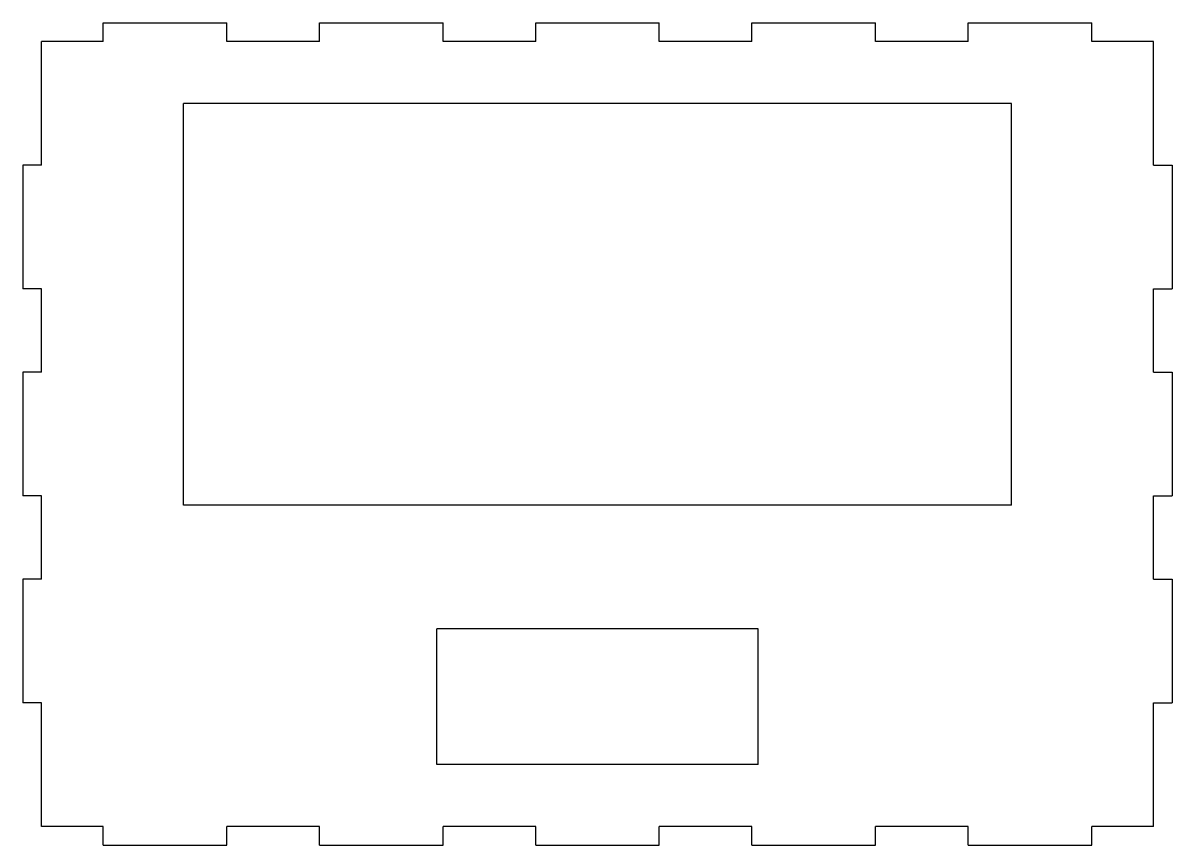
# Model space of a CAD drawing. Header units: millimetres. Extents: x -398 to -212, y 316 to 449.
import ezdxf

# ---------------------------------------------------------------- set-up
doc = ezdxf.new("R2010")
doc.units = ezdxf.units.MM

msp = doc.modelspace()

# ---------------------------------------------------------------- linework, layer by layer
at = {"color": 7, "linetype": 'Continuous', "lineweight": 25}
for p, q in [((-385.5, 446), (-385.5, 449)), ((-385.5, 449), (-365.5, 449)), ((-365.5, 446), (-365.5, 449)), ((-350.5, 446), (-350.5, 449)), ((-350.5, 449), (-330.5, 449)), ((-330.5, 446), (-330.5, 449)), ((-315.5, 446), (-315.5, 449)), ((-315.5, 449), (-295.5, 449)), ((-295.5, 446), (-295.5, 449)), ((-280.5, 446), (-280.5, 449)), ((-280.5, 449), (-260.5, 449)), ((-260.5, 446), (-260.5, 449)), ((-245.5, 446), (-245.5, 449)), ((-245.5, 449), (-225.5, 449)), ((-225.5, 446), (-225.5, 449)), ((-395.5, 426), (-395.5, 446)), ((-385.5, 446), (-395.5, 446)), ((-350.5, 446), (-365.5, 446)), ((-315.5, 446), (-330.5, 446)), ((-280.5, 446), (-295.5, 446)), ((-245.5, 446), (-260.5, 446)), ((-215.5, 446), (-225.5, 446)), ((-215.5, 426), (-215.5, 446)), ((-238.5, 436), (-372.5, 436)), ((-372.5, 371), (-372.5, 436)), ((-238.5, 371), (-238.5, 436)), ((-398.5, 426), (-398.5, 406)), ((-395.5, 426), (-398.5, 426)), ((-215.5, 426), (-212.5, 426)), ((-212.5, 426), (-212.5, 406)), ((-395.5, 406), (-398.5, 406)), ((-395.5, 392.5), (-395.5, 406)), ((-215.5, 406), (-212.5, 406)), ((-215.5, 392.5), (-215.5, 406)), ((-398.5, 392.5), (-398.5, 372.5)), ((-395.5, 392.5), (-398.5, 392.5)), ((-215.5, 392.5), (-212.5, 392.5)), ((-212.5, 392.5), (-212.5, 372.5)), ((-395.5, 372.5), (-398.5, 372.5)), ((-395.5, 359), (-395.5, 372.5)), ((-215.5, 372.5), (-212.5, 372.5)), ((-215.5, 359), (-215.5, 372.5)), ((-238.5, 371), (-372.5, 371)), ((-398.5, 359), (-398.5, 339)), ((-395.5, 359), (-398.5, 359)), ((-215.5, 359), (-212.5, 359)), ((-212.5, 359), (-212.5, 339)), ((-279.5, 351), (-331.5, 351)), ((-331.5, 329), (-331.5, 351)), ((-279.5, 329), (-279.5, 351)), ((-395.5, 339), (-398.5, 339)), ((-395.5, 319), (-395.5, 339)), ((-215.5, 339), (-212.5, 339)), ((-215.5, 319), (-215.5, 339)), ((-279.5, 329), (-331.5, 329)), ((-385.5, 319), (-395.5, 319)), ((-385.5, 316), (-385.5, 319)), ((-350.5, 319), (-365.5, 319)), ((-365.5, 316), (-365.5, 319)), ((-350.5, 316), (-350.5, 319)), ((-315.5, 319), (-330.5, 319)), ((-330.5, 316), (-330.5, 319)), ((-315.5, 316), (-315.5, 319)), ((-280.5, 319), (-295.5, 319)), ((-295.5, 316), (-295.5, 319)), ((-280.5, 316), (-280.5, 319)), ((-245.5, 319), (-260.5, 319)), ((-260.5, 316), (-260.5, 319)), ((-245.5, 316), (-245.5, 319)), ((-215.5, 319), (-225.5, 319)), ((-225.5, 316), (-225.5, 319)), ((-385.5, 316), (-365.5, 316)), ((-350.5, 316), (-330.5, 316)), ((-315.5, 316), (-295.5, 316)), ((-280.5, 316), (-260.5, 316)), ((-245.5, 316), (-225.5, 316))]:
    msp.add_line(p, q, dxfattribs=at)

doc.saveas('drawing.dxf')
